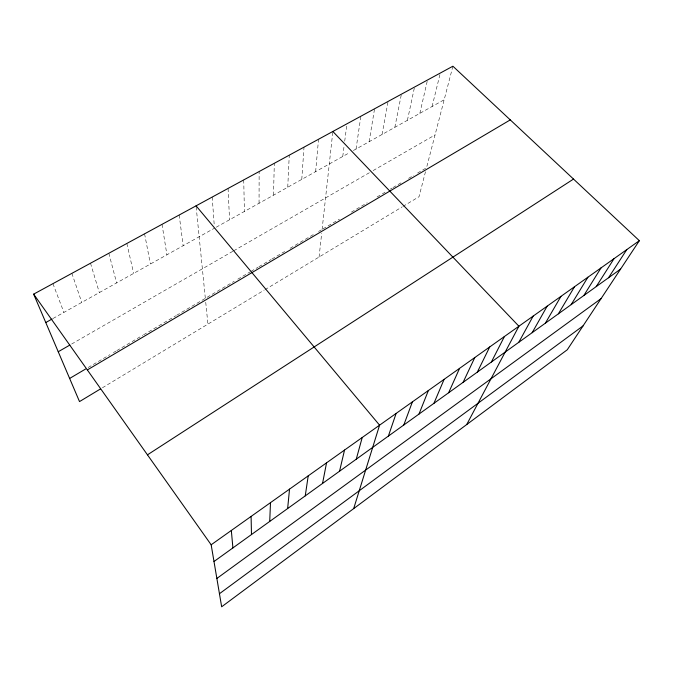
<?xml version="1.0" encoding="UTF-8"?>
<svg xmlns="http://www.w3.org/2000/svg" width="673" height="673" viewBox="0 0 673 673"><rect width="100%" height="100%" fill="white"/><g stroke="black" fill="none" stroke-linecap="round" stroke-linejoin="round"><path stroke-width="0.5" stroke-dasharray="3.37 2.52" d="M259.055 203.271L259.139 171.548M273.499 195.195L274.315 163.295M287.741 187.229L289.272 155.16M301.782 179.38L304.011 147.151M315.629 171.64L318.531 139.252M319.078 257.036L321.694 233.203M322.106 229.4L332.849 131.479M342.75 156.472L344.063 146.26M344.719 141.162L346.948 123.807M356.034 149.044L360.854 116.244M369.132 141.709L374.567 108.79M382.062 134.482L388.077 101.446M394.824 127.348L401.402 94.203M407.409 120.307L414.543 87.053M419.834 113.358L427.506 80.011M432.091 106.502L440.293 73.063M425.487 171.741L419.001 196.743L403.034 206.375M452.895 66.206L426.522 167.762L415.468 174.29M102.414 387.774L264.119 290.198M265.002 289.668L402.143 206.914M88.197 367.483L109.901 354.671M113.342 352.644L115.924 351.121M116.782 350.608L131.159 342.12M132.059 341.59L142.693 335.314M143.576 334.792L175.771 315.788M176.629 315.284L234.238 281.272M237.788 279.177L250.146 271.884M251.021 271.37L258.02 267.231M258.895 266.718L271 259.576M271.858 259.063L284.662 251.509M290.08 248.312L315.065 233.556M318.59 231.478L321.231 229.922M322.981 228.887L339.436 219.171M351.399 212.113L367.214 202.775M377.057 196.962L381.515 194.337M382.399 193.816L385.04 192.251M390.323 189.13L392.09 188.095M392.973 187.574L402.547 181.92M408.587 178.353L413.752 175.3M71.649 344.029L232.816 251.298M233.699 250.793L369.62 172.582M373.136 170.563L435.052 134.937M53.032 318.48L214.46 228.206M216.235 227.213L349.834 152.51M353.375 150.525L444.188 99.739M52.923 283.661L63.918 312.398M71.876 273.356L81.77 302.413M90.51 263.227L99.335 292.587M108.833 253.267L116.631 282.921M126.852 243.466L133.649 273.398M144.577 233.834L150.407 264.026M162.016 224.353L166.912 254.798M179.178 215.024L183.157 245.712M196.163 206.872L205.332 298.332M205.736 302.286L207.923 324.108M212.197 197.071L214.233 225.093M228.08 188.432L229.543 219.777M243.727 179.927L244.408 211.465"/><path stroke-width="1.01" d="M269.722 521.432L270.496 502.647M287.64 508.544L289.533 489.128M305.248 495.875L308.209 475.861M322.552 483.441L326.548 462.839M339.554 471.209L344.542 450.052M356.261 459.188L362.217 437.5M353.687 508.603L379.58 425.176L196.062 205.837M388.371 436.096L396.128 413.424M403.8 425.008L412.398 401.865M418.976 414.088L428.39 390.508M433.917 403.346L444.113 379.345M448.613 392.771L459.566 368.367M463.083 382.365L474.768 357.565M477.334 372.119L489.725 346.948M491.357 362.032L504.439 336.5M466.7 424.562L518.908 326.22L332.849 131.479M518.774 342.313L533.151 316.108M532.175 332.681L547.166 306.156M545.366 323.183L560.954 296.364M558.371 313.837L574.532 286.715M571.175 304.625L587.899 277.226M583.802 295.548L601.056 267.879M596.236 286.597L614.02 258.676M608.493 277.781L626.782 249.616M639.35 240.682L567.28 349.758L221.661 606.794L211.162 544.785L33.65 294.135L452.895 66.206L639.35 240.682L211.162 544.785M219.448 593.721L583.054 325.892M216.866 578.452L601.073 298.619M213.997 561.509L620.582 269.091M147.463 454.839L573.514 179.077M100.664 388.826L79.515 401.588L33.65 294.135M69.639 378.445L85.58 369.031M87.33 369.931L510.269 119.887M58.24 351.743L69.866 345.056M45.772 322.544L52.124 318.994M231.327 530.467L232.908 547.906M251.096 516.418L251.483 534.547"/></g></svg>
